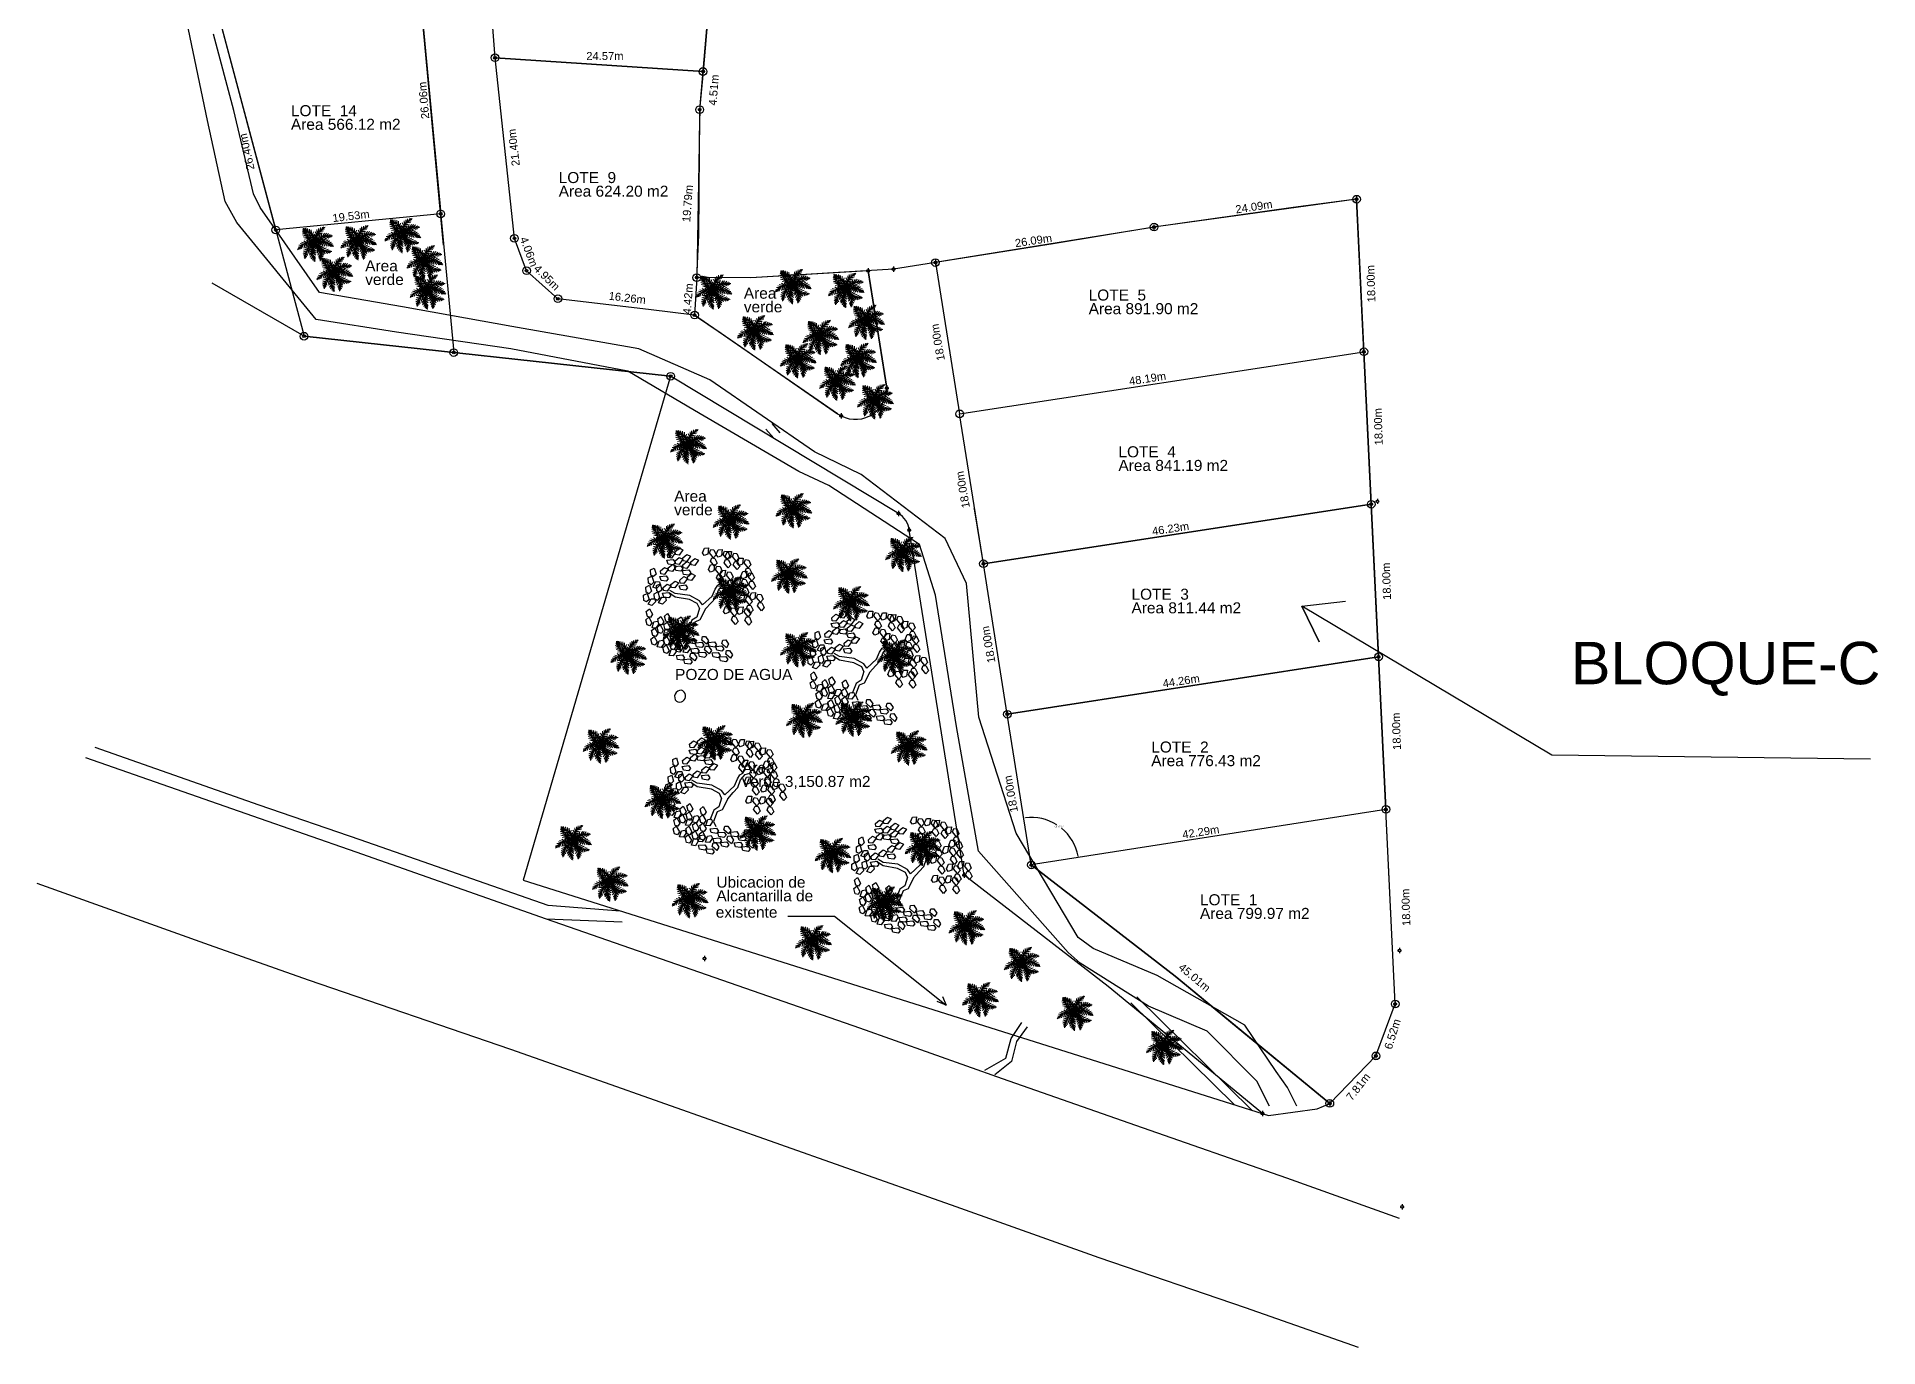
# Model space of a CAD drawing. Header units: metres. Extents: x 600780 to 601050, y 1303622 to 1303943.
# Drawn here: x 600833.4 to 601050.4, y 1303622.5 to 1303776.9 of the extents above; entities that cross this region are included whole.
import ezdxf

# ---------------------------------------------------------------- set-up
doc = ezdxf.new("R2010")
doc.units = ezdxf.units.M
doc.header["$LTSCALE"] = 0.0254
doc.header["$MEASUREMENT"] = 0
for name, color, linetype in [('ALINEACION CALLE', 4, 'Continuous'), ('CAMINO', 8, 'Continuous'), ('CARRETERA', 8, 'Continuous'), ('LOTES', 3, 'Continuous'), ('PALME-1', 82, 'Continuous'), ('POLIGONO APROBADO', 2, 'Continuous'), ('POLIGONO LEVANTAMIENTO', 7, 'Continuous'), ('POSTE DE LUZ', 1, 'Continuous'), ('POZO DE AGUA', 2, 'Continuous'), ('ROTULOS LOTES', 7, 'Continuous')]:
    doc.layers.add(name, color=color, linetype=linetype)
doc.styles.add('CURVAS', font='arial.ttf', dxfattribs={"height": 1})
doc.styles.add('MONOTXT4', font='MONOTXT4.shx')
doc.dimstyles.get("Standard").update_dxf_attribs({"dimtxt": 0.18, "dimasz": 0.18, "dimexe": 0.18, "dimexo": 0.0625, "dimgap": 0.09, "dimtad": 0, "dimtih": 1, "dimtoh": 1, "dimdec": 4, "dimzin": 0, "dimdsep": 46, "dimtxsty": 'MONOTXT4', "dimcen": 0.09, "dimaunit": 1, "dimadec": 3, "dimazin": 0, "dimtfac": 1, "dimtdec": 4, "dimtofl": 0, "dimtmove": 0, "dimatfit": 3, "dimfxl": 1, "dimtolj": 1, "dimtzin": 0, "dimarcsym": 0})

# ---------------------------------------------------------------- blocks, each defined once
blk = doc.blocks.new('*D737')
at = {"layer": 'Defpoints', "color": 0, "transparency": 16777216}
for p in [(600939.27, 1303750.32), (600992.35, 1303685.88), (600952.57, 1303684.55), (600950.57, 1303679.33), (600950.57, 1303679.33)]:
    blk.add_point(p, dxfattribs=at)
at = {"layer": 'POLIGONO APROBADO', "color": 0, "lineweight": -2, "transparency": 16777216}
for start, end in [(57.5672, 97.2013), (10.754, 50.6741)]:
    blk.add_arc((600950.57, 1303679.33), 5.6, start, end, dxfattribs=at)
at = {"layer": 'POLIGONO APROBADO', "color": 0, "transparency": 16777216}
for points in [[(600949.87, 1303684.85), (600949.86, 1303684.91), (600949.69, 1303684.85)], [(600956.09, 1303680.38), (600956.03, 1303680.36), (600956.1, 1303680.19)]]:
    blk.add_solid(points, dxfattribs=at)
at = {"layer": 'POLIGONO APROBADO', "color": 0, "transparency": 16777216, "insert": (600953.86, 1303683.85), "char_height": 0.18, "attachment_point": 5, "style": 'MONOTXT4'}
blk.add_mtext('\\A1;90°8\'2"', dxfattribs=at)
blk = doc.blocks.new('A$C48C97B70')
at = {"layer": 'PALME-1', "lineweight": 5}
for p, q in [((0.11, 3.44), (0.28, 3.37)), ((0.4, 3.43), (0.11, 3.44)), ((0.24, 3.64), (0.66, 3.55)), ((0.77, 3.6), (0.24, 3.64)), ((0.59, 3.52), (0.24, 3.17)), ((0.24, 3.17), (0.4, 3.43)), ((0.49, 3.93), (0.94, 3.65)), ((1.14, 3.71), (0.49, 3.93)), ((0.94, 3.65), (0.49, 3.15)), ((0.49, 3.15), (0.77, 3.6)), ((1.32, 3.74), (0.77, 3.13)), ((0.77, 3.13), (1.14, 3.71)), ((0.79, 4.16), (1.32, 3.74)), ((1.57, 3.78), (0.79, 4.16)), ((1.11, 4.31), (1.96, 3.8)), ((1.77, 3.8), (1.11, 4.31)), ((1.77, 3.8), (1.2, 3.13)), ((1.2, 3.13), (1.57, 3.78)), ((1.59, 3.14), (1.96, 3.8)), ((2.12, 3.8), (1.59, 3.14)), ((1.62, 4.43), (2.12, 3.8)), ((1.96, 3.8), (1.62, 4.43)), ((1.96, 3.17), (2.31, 3.78)), ((2.47, 3.76), (1.96, 3.17)), ((2.07, 6.54), (2.17, 6.53)), ((2.22, 6.5), (2.07, 6.54)), ((2.11, 6.38), (2.41, 6.32)), ((2.56, 6.18), (2.11, 6.38)), ((2.17, 4.4), (2.12, 3.8)), ((2.17, 6.15), (2.69, 6.03)), ((2.79, 5.89), (2.17, 6.15)), ((2.31, 3.78), (2.17, 4.4)), ((2.25, 5.88), (2.91, 5.72)), ((3.01, 5.56), (2.25, 5.88)), ((2.32, 6.6), (2.31, 6.42)), ((2.41, 6.32), (2.32, 6.6)), ((2.37, 3.23), (2.62, 3.74)), ((2.77, 3.7), (2.37, 3.23)), ((2.39, 5.47), (3.13, 5.33)), ((3.21, 5.15), (2.39, 5.47)), ((2.48, 4.31), (2.47, 3.76)), ((2.62, 3.74), (2.48, 4.31)), ((2.53, 5.1), (3.28, 4.98)), ((3.33, 4.82), (2.53, 5.1)), ((2.55, 6.55), (2.61, 6.12)), ((2.69, 6.03), (2.55, 6.55)), ((2.66, 3.27), (2.91, 3.66)), ((3.03, 3.63), (2.66, 3.27)), ((2.68, 4.77), (3.38, 4.63)), ((3.41, 4.48), (2.68, 4.77)), ((2.74, 4.18), (2.77, 3.7)), ((2.91, 3.66), (2.74, 4.18)), ((2.9, 6.41), (2.79, 5.89)), ((2.87, 4.39), (3.43, 4.33)), ((3.45, 4.18), (2.87, 4.39)), ((2.91, 5.72), (2.9, 6.41)), ((2.96, 4.03), (3.03, 3.63)), ((3.19, 3.57), (2.96, 4.03)), ((2.98, 3.34), (3.19, 3.57)), ((3.3, 3.52), (2.98, 3.34)), ((3.22, 6.2), (3.01, 5.56)), ((3.01, 4.14), (3.46, 4.03)), ((3.47, 3.91), (3.01, 4.14)), ((3.13, 5.33), (3.22, 6.2)), ((3.18, 3.86), (3.47, 3.74)), ((3.46, 3.62), (3.18, 3.86)), ((3.21, 5.15), (3.48, 5.95)), ((3.48, 5.95), (3.28, 4.98)), ((3.28, 4.98), (3.76, 5.51)), ((3.76, 5.51), (3.33, 4.82)), ((3.91, 4.98), (3.33, 4.82)), ((3.38, 4.63), (3.91, 4.98)), ((3.93, 4.65), (3.41, 4.48)), ((3.43, 4.33), (3.93, 4.65)), ((3.89, 4.36), (3.45, 4.18)), ((3.46, 4.03), (3.89, 4.36)), ((3.83, 4.11), (3.47, 3.91)), ((3.47, 3.74), (3.83, 4.11)), ((3.58, 3.55), (3.93, 3.41)), ((3.69, 3.61), (3.84, 4.1)), ((3.93, 3.41), (3.69, 3.61)), ((3.84, 4.1), (3.84, 3.69)), ((3.84, 3.69), (4.25, 3.4)), ((3.94, 3.75), (4.03, 4.28)), ((4.25, 3.4), (3.94, 3.75)), ((4.03, 4.28), (4.08, 3.81)), ((4.08, 3.81), (4.54, 3.4)), ((4.22, 3.86), (4.27, 4.45)), ((4.54, 3.4), (4.22, 3.86)), ((4.27, 4.45), (4.37, 3.91)), ((4.37, 3.91), (4.96, 3.41)), ((4.52, 3.96), (4.56, 4.59)), ((4.96, 3.41), (4.52, 3.96)), ((4.56, 4.59), (4.7, 4)), ((5.1, 4.71), (4.7, 4)), ((4.7, 4), (5.33, 3.44)), ((4.86, 4.03), (5.1, 4.71)), ((5.62, 4.68), (4.86, 4.03)), ((5.33, 3.44), (4.86, 4.03)), ((5.05, 4.06), (5.62, 4.68)), ((5.05, 4.06), (5.72, 3.49)), ((5.25, 4.08), (5.96, 4.57)), ((5.72, 3.49), (5.25, 4.08)), ((5.96, 4.57), (5.5, 4.08)), ((5.5, 4.08), (6.15, 3.56)), ((5.69, 4.07), (6.3, 4.39)), ((6.15, 3.56), (5.69, 4.07)), ((6.3, 4.39), (5.9, 4.05)), ((5.9, 4.05), (6.42, 3.62)), ((6.07, 4.02), (6.59, 4.15)), ((6.42, 3.62), (6.07, 4.02)), ((6.59, 4.15), (6.19, 3.99)), ((6.26, 3.98), (6.66, 3.68)), ((6.46, 3.92), (6.75, 3.97)), ((6.66, 3.68), (6.46, 3.92)), ((6.75, 3.97), (6.59, 3.87)), ((6.71, 3.83), (6.81, 3.73)), ((6.81, 3.73), (6.76, 3.81)), ((0.17, 3.31), (0.08, 3.19)), ((0.08, 3.19), (0.12, 3.28)), ((1.79, 1.6), (2.58, 2.2)), ((2.52, 2.02), (1.79, 1.6)), ((2.46, 1.83), (1.82, 1.24)), ((1.82, 1.24), (2.4, 1.58)), ((1.87, 2.11), (2.65, 2.35)), ((2.58, 2.2), (1.87, 2.11)), ((2.37, 1.4), (1.92, 0.87)), ((1.92, 0.87), (2.35, 1.19)), ((2.1, 2.61), (2.65, 2.35)), ((2.73, 2.52), (2.1, 2.61)), ((2.34, 1.02), (2.1, 0.54)), ((2.1, 0.54), (2.34, 0.89)), ((2.35, 0.61), (2.24, 0.34)), ((2.24, 0.34), (2.37, 0.48)), ((2.31, 2.87), (2.8, 2.66)), ((2.89, 2.79), (2.31, 2.87)), ((2.65, 0.59), (2.34, 1.02)), ((2.34, 0.82), (2.54, 0.37)), ((2.35, 1.19), (2.65, 0.59)), ((2.54, 0.37), (2.35, 0.61)), ((2.76, 0.85), (2.37, 1.4)), ((2.38, 0.36), (2.46, 0.23)), ((2.46, 0.23), (2.39, 0.3)), ((2.4, 1.58), (2.76, 0.85)), ((2.93, 1.24), (2.46, 1.83)), ((2.52, 3.07), (2.97, 2.92)), ((3.06, 3.03), (2.52, 3.07)), ((2.52, 2.02), (2.93, 1.24)), ((3.06, 1.62), (2.58, 2.2)), ((2.65, 2.35), (3.06, 1.62)), ((3.25, 3.26), (2.73, 3.21)), ((2.73, 3.21), (3.13, 3.13)), ((3.17, 1.97), (2.73, 2.52)), ((2.8, 2.66), (3.17, 1.97)), ((3.27, 2.37), (2.89, 2.79)), ((2.97, 2.92), (3.27, 2.37)), ((3.33, 2.66), (3.06, 3.03)), ((3.13, 3.13), (3.33, 2.66)), ((3.39, 2.98), (3.25, 3.26)), ((3.33, 3.35), (3.39, 2.98)), ((3.53, 3.19), (3.34, 2.71)), ((3.34, 2.71), (3.6, 3.03)), ((3.65, 2.92), (3.37, 2.45)), ((3.37, 2.45), (3.71, 2.79)), ((3.79, 2.65), (3.45, 2.17)), ((3.45, 2.17), (3.87, 2.52)), ((3.49, 3.3), (3.84, 3.19)), ((3.84, 3.19), (3.53, 3.19)), ((3.95, 2.39), (3.59, 1.88)), ((3.59, 1.88), (4.07, 2.24)), ((3.6, 3.03), (4.11, 2.99)), ((4.11, 2.99), (3.65, 2.92)), ((3.71, 2.79), (4.33, 2.81)), ((4.33, 2.81), (3.79, 2.65)), ((3.87, 2.52), (4.65, 2.53)), ((3.93, 1.44), (4.07, 2.24)), ((4.17, 2.11), (3.93, 1.44)), ((4.65, 2.53), (3.95, 2.39)), ((4.07, 2.24), (4.91, 2.27)), ((4.91, 2.27), (4.17, 2.11)), ((4.35, 1.14), (4.17, 2.11)), ((4.3, 1.97), (5.18, 1.98)), ((4.3, 1.97), (4.35, 1.14)), ((5.18, 1.98), (4.44, 1.83)), ((4.44, 1.83), (4.68, 1)), ((4.68, 1), (4.64, 1.67)), ((4.64, 1.67), (5.46, 1.66)), ((5.46, 1.66), (4.79, 1.56)), ((4.79, 1.56), (5.05, 0.92)), ((5.05, 0.92), (4.96, 1.44)), ((4.96, 1.44), (5.64, 1.44)), ((5.64, 1.44), (5.11, 1.36)), ((5.11, 1.36), (5.43, 0.92)), ((5.43, 0.92), (5.22, 1.3)), ((5.29, 1.27), (5.78, 1.24)), ((5.78, 1.24), (5.48, 1.18)), ((5.48, 1.18), (5.67, 0.96)), ((5.67, 0.96), (5.61, 1.14)), ((5.72, 1.1), (5.87, 1.11)), ((5.87, 1.11), (5.78, 1.08))]:
    blk.add_line(p, q, dxfattribs=at)
for points in [[(2.35, 5.01), (1.67, 5.56), (2.27, 5.26)], [(2.42, 4.82), (1.67, 5.2), (2.49, 4.65)], [(2.23, 5.44), (1.75, 5.93), (2.19, 5.64)], [(2.49, 4.65), (1.78, 4.69), (2.57, 4.5)], [(2.34, 3.06), (1.86, 3.47), (2.18, 2.96)], [(2.17, 5.81), (1.9, 6.28), (2.16, 5.94)], [(2.15, 6.22), (2.03, 6.48), (2.16, 6.36)], [(2.67, 4.34), (2.05, 4.21), (2.57, 4.5)], [(2.16, 6.01), (2.32, 6.47), (2.15, 6.22)], [(2.17, 6.48), (2.24, 6.61), (2.18, 6.54)], [(2.19, 5.64), (2.45, 6.26), (2.17, 5.81)], [(2.61, 3.2), (2.17, 3.58), (2.47, 3.13)], [(2.27, 5.26), (2.58, 6.01), (2.23, 5.44)], [(2.84, 4.08), (2.27, 3.96), (2.75, 4.21)], [(2.42, 4.82), (2.77, 5.63), (2.35, 5.01)], [(2.89, 3.31), (2.45, 3.63), (2.76, 3.26)], [(2.57, 4.5), (2.93, 5.26), (2.49, 4.65)], [(3.03, 3.85), (2.49, 3.78), (2.94, 3.96)], [(2.75, 4.21), (3.06, 4.92), (2.67, 4.34)], [(3.17, 3.4), (2.71, 3.64), (3.01, 3.35)], [(3.23, 3.64), (2.72, 3.65), (3.11, 3.76)], [(2.94, 3.96), (3.19, 4.53), (2.84, 4.08)], [(3.11, 3.76), (3.27, 4.25), (3.03, 3.85)], [(3.29, 3.43), (3.14, 3.09), (3.17, 3.4)], [(3.33, 3.56), (3.35, 3.93), (3.23, 3.64)], [(3.55, 3.72), (3.39, 4.21), (3.62, 3.88)], [(3.68, 3.98), (3.44, 4.47), (3.75, 4.11)], [(3.5, 3.61), (3.86, 3.7), (3.55, 3.72)], [(3.84, 4.24), (3.53, 4.74), (3.93, 4.37)], [(3.61, 3.46), (3.83, 3.16), (3.73, 3.46)], [(3.62, 3.88), (4.13, 3.88), (3.68, 3.98)], [(4.02, 4.49), (3.69, 5.03), (4.14, 4.63)], [(3.73, 3.46), (4.13, 3.79), (3.9, 3.45)], [(3.75, 4.11), (4.37, 4.05), (3.84, 4.24)], [(3.9, 3.45), (4.1, 2.98), (4.02, 3.43)], [(3.93, 4.37), (4.7, 4.31), (4.02, 4.49)], [(4.02, 3.43), (4.38, 3.84), (4.16, 3.41)], [(4.26, 4.75), (4.05, 5.44), (4.14, 4.63)], [(4.14, 4.63), (4.98, 4.55), (4.26, 4.75)], [(4.16, 3.41), (4.34, 2.82), (4.32, 3.38)], [(4.39, 4.88), (4.5, 5.72), (4.26, 4.75)], [(4.32, 3.38), (4.67, 3.85), (4.47, 3.35)], [(4.39, 4.88), (5.27, 4.82), (4.54, 5.01)], [(4.54, 5.01), (4.83, 5.83), (4.75, 5.17)], [(4.62, 3.3), (5, 3.81), (4.8, 3.24)], [(4.75, 5.17), (5.57, 5.12), (4.91, 5.27)], [(4.95, 3.18), (5.51, 3.62), (4.8, 3.24)], [(4.91, 5.27), (5.21, 5.88), (5.09, 5.37)], [(5.09, 5.37), (5.76, 5.34), (5.24, 5.45)], [(5.24, 5.45), (5.59, 5.86), (5.36, 5.5)], [(5.42, 5.53), (5.92, 5.52), (5.62, 5.6)], [(5.62, 5.6), (5.82, 5.8), (5.75, 5.64)], [(5.87, 5.67), (6.02, 5.65), (5.93, 5.68)], [(1.2, 2), (0.74, 1.73), (1.13, 1.9)], [(0.99, 1.65), (0.75, 1.48), (0.93, 1.53)], [(1.43, 2.3), (0.77, 2.1), (1.3, 2.14)], [(0.88, 1.42), (0.88, 1.27), (0.86, 1.36)], [(1.74, 2.62), (0.88, 2.47), (1.55, 2.44)], [(1.09, 1.83), (1.02, 1.35), (0.99, 1.65)], [(1.89, 2.75), (1.05, 2.78), (2.04, 2.87)], [(1.3, 2.14), (1.23, 1.47), (1.2, 2)], [(2.04, 2.87), (1.4, 3.17), (2.18, 2.96)], [(1.55, 2.44), (1.46, 1.63), (1.43, 2.3)], [(1.89, 2.75), (1.81, 1.87), (1.74, 2.62)], [(2.18, 2.96), (2.13, 2.12), (2.04, 2.87)], [(2.47, 3.13), (2.41, 2.35), (2.34, 3.06)], [(2.76, 3.26), (2.71, 2.64), (2.61, 3.2)], [(3.01, 3.35), (2.92, 2.85), (2.89, 3.31)], [(3.87, 2.16), (3.25, 1.59), (3.89, 1.99)], [(3.82, 2.5), (3.26, 1.95), (3.84, 2.35)], [(3.89, 1.81), (3.26, 1.19), (3.89, 1.61)], [(3.73, 2.8), (3.28, 2.37), (3.78, 2.65)], [(3.87, 1.35), (3.3, 0.76), (3.84, 1.17)], [(3.65, 3.05), (3.31, 2.66), (3.69, 2.94)], [(3.8, 0.96), (3.33, 0.48), (3.76, 0.8)], [(3.52, 3.32), (3.36, 2.98), (3.58, 3.21)], [(3.69, 0.61), (3.37, 0.24), (3.62, 0.41)], [(3.51, 0.18), (3.39, 0.08), (3.48, 0.13)], [(3.62, 0.41), (3.64, 0.12), (3.56, 0.29)], [(3.58, 3.21), (4.05, 3), (3.65, 3.05)], [(3.69, 2.94), (4.21, 2.8), (3.73, 2.8)], [(3.76, 0.8), (3.84, 0.26), (3.72, 0.68)], [(3.78, 2.65), (4.36, 2.55), (3.82, 2.5)], [(3.84, 1.17), (4.1, 0.53), (3.8, 0.96)], [(3.84, 2.35), (4.47, 2.24), (3.87, 2.16)], [(3.89, 1.99), (4.54, 1.69), (3.87, 2.16)], [(3.89, 1.61), (4.32, 0.85), (3.87, 1.35)], [(3.89, 1.81), (4.45, 1.18), (3.89, 1.99)], [(4.47, 3.35), (4.7, 2.6), (4.62, 3.3)], [(4.8, 3.24), (5.02, 2.43), (4.95, 3.18)], [(5.12, 3.1), (5.93, 3.31), (4.95, 3.18)], [(5.12, 3.1), (5.38, 2.26), (5.3, 3.01)], [(5.3, 3.01), (6.17, 3.04), (5.52, 2.87)], [(5.52, 2.87), (5.78, 2.09), (5.67, 2.76)], [(5.67, 2.76), (6.35, 2.71), (5.83, 2.63)], [(5.83, 2.63), (6.04, 2), (5.96, 2.52)], [(5.96, 2.52), (6.47, 2.35), (6.05, 2.43)], [(6.1, 2.38), (6.27, 1.92), (6.24, 2.22)], [(6.24, 2.22), (6.5, 2.11), (6.32, 2.11)], [(6.39, 2.02), (6.43, 1.87), (6.43, 1.97)]]:
    blk.add_lwpolyline(points, dxfattribs=at)
for centre, start, end in [((4.04, 0.07), 99.9493, 160.3853), ((5.59, 6.14), 171.0105, 231.4464), ((0.46, 1.76), 329.1163, 29.5523), ((6.69, 2.33), 100.4762, 160.9122), ((3.59, 0.03), 32.0006, 92.4366)]:
    blk.add_arc(centre, 3.44, start, end, dxfattribs=at)
at = {"layer": 'PALME-1', "lineweight": 5, "extrusion": (0, 0, -1)}
for centre, major_axis, start_param, end_param in [((1.95, 0.37), (-2.43, 2.43), 0.182844, 1.237651), ((0.03, 3.84), (2.43, 2.43), -0.156897, 0.89791), ((5.77, 0.93), (2.43, 2.43), 3.700109, 4.754916), ((5.42, 0.65), (-2.43, 2.43), 0.173647, 1.228454), ((6.76, 4.37), (-2.43, 2.43), 4.173367, 5.228174)]:
    blk.add_ellipse(centre, major_axis=major_axis, ratio=1, start_param=start_param, end_param=end_param, dxfattribs=at)
blk = doc.blocks.new('L', base_point=(1.368, 0.591))
for p, q in [((1.275, 0.567), (1.306, 0.592)), ((1.288, 0.517), (1.275, 0.567)), ((1.281, 0.65), (1.312, 0.675)), ((1.294, 0.6), (1.281, 0.65)), ((1.322, 0.591), (1.294, 0.6)), ((1.306, 0.592), (1.336, 0.538)), ((1.312, 0.675), (1.342, 0.621)), ((1.342, 0.621), (1.322, 0.591)), ((1.337, 0.489), (1.356, 0.548)), ((1.356, 0.548), (1.391, 0.554)), ((1.391, 0.554), (1.404, 0.527)), ((1.317, 0.508), (1.288, 0.517)), ((1.336, 0.538), (1.317, 0.508)), ((1.376, 0.484), (1.337, 0.489)), ((1.404, 0.527), (1.376, 0.484))]:
    blk.add_line(p, q)
blk = doc.blocks.new('Albero-AO')
for p, q in [((1.52, 1.98), (1.83, 2.46)), ((1.83, 2.46), (2.18, 2.68)), ((1.9, 1.87), (2.42, 2.5)), ((2.18, 2.68), (2.31, 3.09)), ((2.42, 2.5), (3, 2.68)), ((-3.21, 1.06), (-3.86, 1.5)), ((-3.21, 1.47), (-3.83, 1.83)), ((-1.48, 1.24), (-3.21, 1.47)), ((-1.52, 0.76), (-3.21, 1.06)), ((-0.58, 0.28), (-1.52, 0.76)), ((-0.34, 0.62), (-1.48, 1.24)), ((-0.34, -0.27), (-0.58, 0.28)), ((0.04, 0.13), (-0.34, 0.62)), ((0.04, 0.13), (1.17, 1.17)), ((0.38, -0.35), (1.04, 0.39)), ((1.04, 0.39), (1.59, 0.98)), ((1.17, 1.17), (1.52, 1.98)), ((1.59, 0.98), (1.9, 1.87)), ((-1.24, -1.68), (-1.72, -2.86)), ((-0.86, -1.9), (-1.31, -3.04)), ((-0.65, -1.31), (-1.24, -1.68)), ((-0.27, -1.64), (-0.86, -1.9)), ((-0.34, -0.27), (-0.65, -1.31)), ((0.38, -0.35), (-0.27, -1.64)), ((-1.31, -3.04), (-1.03, -3.64))]:
    blk.add_line(p, q)
at = {"xscale": 12, "yscale": 12, "zscale": 12}
for p, rotation in [((-2.9, 5.57), 295.0165150851705), ((0.59, 5.57), 190.1248425347958), ((2.21, 5.38), 190.1248425347958), ((3.28, 5.16), 190.1248425347958), ((-5.21, 3.35), 347.8021081598379), ((-3.72, 3.65), 295.0165150851705), ((-2, 4.83), 295.0165150851705), ((-1.07, 4.35), 295.0165150851705), ((1.31, 3.61), 190.1248425347958), ((2.59, 2.94), 190.1248425347958), ((4.69, 4.38), 190.1248425347958), ((-5.76, 1.32), 347.8021081598379), ((-4.52, 1.5), 347.8021081598379), ((-3.41, 1.69), 295.0165150851705), ((-1.45, 2.57), 295.0165150851705), ((2.93, 0.95), 190.1248425347958), ((4.35, 2.09), 190.1248425347958), ((5.11, 2.83), 190.1248425347958), ((3.07, -1.31), 190.1248425347958), ((4.66, -1.38), 190.1248425347958), ((4.83, 0.02), 190.1248425347958), ((6.14, 0.32), 190.1248425347958), ((-0.48, -3.67), 66.16076666471405), ((-0.14, -4.82), 66.16076666471405), ((1.9, -4.08), 66.16076666471405), ((-1.86, -5.63), 66.16076666471405), ((2.35, -5.33), 66.16076666471405)]:
    blk.add_blockref('L', p, dxfattribs=dict(at, rotation=rotation))
for p in [(-5.55, -1.34), (-4.21, -2.23), (-3.41, -1.9), (-1.83, -2.27), (-4.93, -3.6), (-3.52, -4.6), (-2.72, -4.15), (-1.86, -4.23)]:
    blk.add_blockref('L', p, dxfattribs=at)

msp = doc.modelspace()

# ---------------------------------------------------------------- linework, layer by layer
at = {"layer": 'ALINEACION CALLE'}
for p, q in [((600881.30132, 1303752.37683), (600877.54958, 1303792.29055)), ((600988.89507, 1303757.79371), (600989.80497, 1303738.84154)), ((600920.23402, 1303729.61024), (600919.2666, 1303730.69903)), ((600920.98156, 1303730.27445), (600920.01414, 1303731.36324)), ((600974.47634, 1303651.07823), (600962.2868, 1303663.08672)), ((600976.57336, 1303650.41611), (600962.9886, 1303663.7991))]:
    msp.add_line(p, q, dxfattribs=at)
at = {"layer": 'CAMINO', "color": 7}
for points in [[(600978.64211, 1303650.90613), (600977.16411, 1303653.83213), (600971.31011, 1303659.73213), (600964.37611, 1303662.67113), (600956.33911, 1303667.76113), (600954.92311, 1303669.00013), (600944.35911, 1303680.96513), (600941.75311, 1303695.63013), (600939.28911, 1303711.13613), (600937.38411, 1303717.09513), (600926.68411, 1303724.04813), (600923.14611, 1303725.71513), (600911.52911, 1303732.47813), (600903.02311, 1303737.53113), (600889.23511, 1303740.17713), (600875.74311, 1303742.12613), (600866.29011, 1303743.60313), (600856.92711, 1303755.05913), (600855.53211, 1303757.51213), (600853.47011, 1303767.06113), (600851.04511, 1303778.74113)], [(600981.87811, 1303650.90213), (600980.75311, 1303653.09013), (600979.41111, 1303654.98213), (600975.75111, 1303660.42513), (600965.39111, 1303666.28613), (600957.85311, 1303669.49413), (600956.07111, 1303670.76313), (600948.79111, 1303683.07613), (600944.38311, 1303696.74813), (600942.91711, 1303712.49613), (600940.41111, 1303717.82213), (600930.53011, 1303725.35713), (600924.99811, 1303728.02013), (600912.66411, 1303736.48613), (600904.29011, 1303740.17313), (600889.35611, 1303742.78313), (600876.46611, 1303745.10213), (600866.67511, 1303746.81013), (600859.68811, 1303756.81813), (600858.88311, 1303758.44313), (600856.57011, 1303768.23913), (600854.16411, 1303777.25513)]]:
    msp.add_lwpolyline(points, dxfattribs=at)
at = {"layer": 'CARRETERA'}
for points in [[(600993.98007, 1303637.67471), (600980.67107, 1303642.39771), (600962.86707, 1303648.59971), (600947.15307, 1303654.11671), (600930.35307, 1303660.08871), (600893.42507, 1303672.93071), (600870.98307, 1303680.83971), (600858.82707, 1303685.08471), (600839.12007, 1303691.94371)], [(600902.08807, 1303673.86871), (600893.60607, 1303674.55171), (600871.48107, 1303682.29971), (600859.55907, 1303686.38871), (600840.24607, 1303693.15171)], [(600833.35107, 1303677.16571), (600853.68107, 1303669.92471), (600865.35107, 1303665.80571), (600889.17307, 1303657.62471), (600899.68807, 1303653.90971), (600928.12507, 1303643.86571), (600941.65807, 1303639.07671), (600958.52907, 1303633.07971), (600975.77007, 1303627.18271), (600989.11107, 1303622.49171)], [(600902.34107, 1303672.56971), (600893.42507, 1303672.93071)], [(600945.10507, 1303655.15671), (600947.56807, 1303656.56771), (600948.19607, 1303658.88271), (600949.43907, 1303660.74271)], [(600950.06307, 1303660.25871), (600948.83707, 1303658.52371), (600948.23007, 1303656.15471), (600946.25907, 1303654.60371)]]:
    msp.add_lwpolyline(points, dxfattribs=at)
at = {"layer": 'LOTES', "color": 6}
for points in [[(600887.35658, 1303774.46626), (600885.58913, 1303797.58088), (600885.58913, 1303797.58088), (600885.58913, 1303797.58088), (600913.51372, 1303791.23228), (600913.51372, 1303791.23228), (600912.64807, 1303781.62071), (600911.87572, 1303772.84253), (600887.35658, 1303774.46626)], [(600911.87572, 1303772.84253), (600911.51189, 1303768.70732), (600911.13616, 1303748.55069), (600910.88278, 1303744.13637), (600905.44835, 1303744.78699), (600901.06671, 1303745.31157), (600894.76921, 1303746.06552), (600891.07346, 1303749.36949), (600889.64204, 1303753.17916), (600887.35658, 1303774.46626), (600911.87572, 1303772.84253)]]:
    msp.add_lwpolyline(points, dxfattribs=at)
at = {"layer": 'LOTES'}
msp.add_lwpolyline([(600861.5087, 1303754.1657), (600854.71116, 1303779.67677), (600878.51415, 1303782.00257), (600880.95553, 1303756.05558), (600861.5087, 1303754.1657)], dxfattribs=at)
at = {"layer": 'LOTES', "color": 2, "true_color": 0xf1eb1f}
for points in [[(600944.91667, 1303714.82449), (600942.10408, 1303732.49347), (600989.75826, 1303739.81442), (600990.62145, 1303721.83513), (600944.91667, 1303714.82449)], [(600947.74036, 1303697.08573), (600944.91667, 1303714.82449), (600990.62145, 1303721.83513), (600991.48463, 1303703.85584), (600947.74036, 1303697.08573)], [(600950.56741, 1303679.32593), (600947.74036, 1303697.08573), (600991.48463, 1303703.85584), (600992.34782, 1303685.87655), (600950.56741, 1303679.32593)]]:
    msp.add_lwpolyline(points, dxfattribs=at)
at = {"layer": 'LOTES', "color": 40, "true_color": 0xf8d731}
msp.add_lwpolyline([(600985.73407, 1303651.21771), (600991.17407, 1303656.82271), (600993.44907, 1303662.93871), (600992.34782, 1303685.87655), (600950.56741, 1303679.32593), (600967.52747, 1303666.20164), (600975.62796, 1303659.53498), (600985.73407, 1303651.21771)], dxfattribs=at)
at = {"layer": 'POLIGONO APROBADO'}
for p, q in [((600878.51415, 1303782.00257), (600882.49116, 1303739.71841)), ((600931.32467, 1303749.35539), (600933.52885, 1303735.52407))]:
    msp.add_line(p, q, dxfattribs=at)
at = {"layer": 'POLIGONO APROBADO', "color": 2, "true_color": 0xf1eb1f}
msp.add_lwpolyline([(600939.26595, 1303750.32292), (600942.10408, 1303732.49347), (600989.75826, 1303739.81442), (600988.89507, 1303757.79371), (600965.55019, 1303754.57415), (600939.25186, 1303750.32079)], dxfattribs=at)
at = {"layer": 'POLIGONO APROBADO'}
for points in [[(600934.90704, 1303720.75692), (600908.05637, 1303736.92274), (600864.84405, 1303741.64821), (600854.00798, 1303747.89739)], [(600927.72987, 1303732.51048), (600910.88278, 1303744.13637), (600910.72392, 1303744.15539)], [(600985.73407, 1303651.21771), (600967.52747, 1303666.20164), (600950.5674, 1303679.32593), (600947.74036, 1303697.08573), (600944.91667, 1303714.82449), (600943.88414, 1303721.31097), (600943.81339, 1303721.36096)], [(600977.82405, 1303650.02121), (600959.61745, 1303665.00514), (600942.65739, 1303678.12943), (600939.83034, 1303695.88923), (600937.00665, 1303713.62799), (600936.18554, 1303718.78628)], [(601049.47398, 1303691.80374), (601011.92649, 1303692.2784), (600982.45883, 1303709.84087), (600984.47646, 1303705.64075), (600982.45883, 1303709.84087), (600987.61719, 1303710.40373)]]:
    msp.add_lwpolyline(points, dxfattribs=at)
at = {"layer": 'POLIGONO APROBADO', "color": 6}
for points in [[(600931.32467, 1303749.35539), (600917.50107, 1303748.53871), (600911.13621, 1303748.55356), (600910.88278, 1303744.13637), (600914.01214, 1303741.98967), (600916.81878, 1303740.06435), (600927.72987, 1303732.51048), (600927.72987, 1303732.51048)], [(600933.5243, 1303735.5217), (600931.32467, 1303749.35539)]]:
    msp.add_lwpolyline(points, dxfattribs=at)
at = {"layer": 'POLIGONO APROBADO', "color": 1}
for centre in [(600887.35658, 1303774.46626), (600911.87572, 1303772.84253), (600911.48007, 1303768.34571), (600880.95459, 1303756.05549), (600988.90916, 1303757.79583), (600861.5087, 1303754.1657), (600965.04116, 1303754.50283), (600889.64204, 1303753.17916), (600891.07346, 1303749.36949), (600939.26595, 1303750.32292), (600911.13605, 1303748.55071), (600894.76921, 1303746.06552), (600910.88278, 1303744.13637), (600864.84405, 1303741.64821), (600882.49116, 1303739.71841), (600989.77235, 1303739.81654), (600908.05637, 1303736.92274), (600942.11817, 1303732.49559), (600990.63554, 1303721.83725), (600944.93076, 1303714.82661), (600991.49873, 1303703.85796), (600947.75453, 1303697.08737), (600992.36191, 1303685.87867), (600950.5815, 1303679.32805), (600993.46316, 1303662.94083), (600991.18816, 1303656.82483), (600985.74816, 1303651.21983)]:
    msp.add_circle(centre, 0.45274, dxfattribs=at)
at = {"layer": 'POLIGONO APROBADO'}
for centre, radius, start, end in [((600929.85053, 1303735.52407), 3.67832, 234.8649332, 0), ((600933.55225, 1303718.48133), 2.65088, 6.6056779, 59.2269706)]:
    msp.add_arc(centre, radius, start, end, dxfattribs=at)
at = {"layer": 'POLIGONO LEVANTAMIENTO'}
for points in [[(600848.91944, 1303801.41303), (600864.84405, 1303741.64821), (600908.05637, 1303736.92274), (600890.67907, 1303677.53671), (600978.51607, 1303649.80271), (600984.26907, 1303650.60171), (600985.73407, 1303651.21771), (600991.17407, 1303656.82271), (600993.44907, 1303662.93871), (600988.89507, 1303757.79371), (600981.41607, 1303756.80171), (600965.02707, 1303754.50071), (600953.15207, 1303752.54471), (600934.32607, 1303749.53271), (600917.50107, 1303748.53871), (600911.13607, 1303748.55071)], [(600911.13607, 1303748.55071), (600911.38507, 1303753.54471), (600911.48007, 1303768.34571), (600912.64807, 1303781.62071)]]:
    msp.add_lwpolyline(points, dxfattribs=at)
at = {"layer": 'POSTE DE LUZ'}
for p, q in [((600988.68066, 1303757.79583), (600988.76916, 1303757.79583)), ((600988.90916, 1303758.10622), (600988.90916, 1303757.93583)), ((600988.90916, 1303757.65583), (600988.90916, 1303757.48544)), ((600989.04916, 1303757.79583), (600989.13766, 1303757.79583)), ((600964.79857, 1303754.50071), (600964.88707, 1303754.50071)), ((600965.02707, 1303754.8111), (600965.02707, 1303754.64071)), ((600965.02707, 1303754.36071), (600965.02707, 1303754.19032)), ((600965.16707, 1303754.50071), (600965.25557, 1303754.50071)), ((600934.32607, 1303749.8431), (600934.32607, 1303749.67271)), ((600939.03745, 1303750.32292), (600939.12595, 1303750.32292)), ((600939.26595, 1303750.6333), (600939.26595, 1303750.46292)), ((600939.26595, 1303750.18292), (600939.26595, 1303750.01253)), ((600939.40595, 1303750.32292), (600939.49445, 1303750.32292)), ((600931.09617, 1303749.35539), (600931.18467, 1303749.35539)), ((600931.32467, 1303749.66578), (600931.32467, 1303749.49539)), ((600931.32467, 1303749.21539), (600931.32467, 1303749.045)), ((600931.46467, 1303749.35539), (600931.55317, 1303749.35539)), ((600934.09757, 1303749.53271), (600934.18607, 1303749.53271)), ((600934.32607, 1303749.39271), (600934.32607, 1303749.22232)), ((600934.46607, 1303749.53271), (600934.55457, 1303749.53271)), ((600989.52976, 1303739.81442), (600989.61826, 1303739.81442)), ((600989.75826, 1303740.12481), (600989.75826, 1303739.95442)), ((600989.75826, 1303739.67442), (600989.75826, 1303739.50403)), ((600989.89826, 1303739.81442), (600989.98676, 1303739.81442)), ((600933.30035, 1303735.52407), (600933.38885, 1303735.52407)), ((600933.52885, 1303735.83446), (600933.52885, 1303735.66407)), ((600933.52885, 1303735.38407), (600933.52885, 1303735.21368)), ((600933.66885, 1303735.52407), (600933.75735, 1303735.52407)), ((600928.16301, 1303732.56608), (600928.16301, 1303732.39569)), ((600927.93451, 1303732.25569), (600928.02301, 1303732.25569)), ((600928.16301, 1303732.11569), (600928.16301, 1303731.9453)), ((600928.30301, 1303732.25569), (600928.39151, 1303732.25569)), ((600990.40704, 1303721.83725), (600990.49554, 1303721.83725)), ((600990.63554, 1303722.14764), (600990.63554, 1303721.97725)), ((600990.63554, 1303721.69725), (600990.63554, 1303721.52686)), ((600990.77554, 1303721.83725), (600990.86404, 1303721.83725)), ((600991.12557, 1303722.18371), (600991.21407, 1303722.18371)), ((600991.35407, 1303722.4941), (600991.35407, 1303722.32371)), ((600991.35407, 1303722.04371), (600991.35407, 1303721.87332)), ((600991.49407, 1303722.18371), (600991.58257, 1303722.18371)), ((600934.68004, 1303720.75897), (600934.76854, 1303720.75897)), ((600934.90854, 1303721.06936), (600934.90854, 1303720.89897)), ((600934.90854, 1303720.61897), (600934.90854, 1303720.44858)), ((600935.04854, 1303720.75897), (600935.13704, 1303720.75897)), ((600935.95704, 1303718.78628), (600936.04554, 1303718.78628)), ((600936.18554, 1303719.09667), (600936.18554, 1303718.92628)), ((600936.18554, 1303718.64628), (600936.18554, 1303718.47589)), ((600936.32554, 1303718.78628), (600936.41404, 1303718.78628)), ((600944.91667, 1303715.13487), (600944.91667, 1303714.96449)), ((600944.68817, 1303714.82449), (600944.77667, 1303714.82449)), ((600944.91667, 1303714.68449), (600944.91667, 1303714.5141)), ((600945.05667, 1303714.82449), (600945.14517, 1303714.82449)), ((600991.25613, 1303703.85584), (600991.34463, 1303703.85584)), ((600991.48463, 1303704.16623), (600991.48463, 1303703.99584)), ((600991.48463, 1303703.71584), (600991.48463, 1303703.54545)), ((600991.62463, 1303703.85584), (600991.71313, 1303703.85584)), ((600947.51176, 1303697.08639), (600947.60026, 1303697.08639)), ((600947.74026, 1303697.39678), (600947.74026, 1303697.22639)), ((600947.74026, 1303696.94639), (600947.74026, 1303696.776)), ((600947.88026, 1303697.08639), (600947.96876, 1303697.08639)), ((600992.11932, 1303685.87655), (600992.20782, 1303685.87655)), ((600992.34782, 1303686.18693), (600992.34782, 1303686.01655)), ((600992.34782, 1303685.73655), (600992.34782, 1303685.56616)), ((600992.48782, 1303685.87655), (600992.57632, 1303685.87655)), ((600942.65739, 1303678.43982), (600942.65739, 1303678.26943)), ((600950.33891, 1303679.32593), (600950.42741, 1303679.32593)), ((600950.56741, 1303679.63631), (600950.56741, 1303679.46593)), ((600950.56741, 1303679.18593), (600950.56741, 1303679.01554)), ((600950.70741, 1303679.32593), (600950.79591, 1303679.32593)), ((600942.42889, 1303678.12943), (600942.51739, 1303678.12943)), ((600942.65739, 1303677.98943), (600942.65739, 1303677.81904)), ((600942.79739, 1303678.12943), (600942.88589, 1303678.12943)), ((600993.97207, 1303669.5681), (600993.97207, 1303669.39771)), ((600911.80457, 1303668.29571), (600911.89307, 1303668.29571)), ((600912.03307, 1303668.6061), (600912.03307, 1303668.43571)), ((600912.03307, 1303668.15571), (600912.03307, 1303667.98532)), ((600912.17307, 1303668.29571), (600912.26157, 1303668.29571)), ((600993.74357, 1303669.25771), (600993.83207, 1303669.25771)), ((600993.97207, 1303669.11771), (600993.97207, 1303668.94732)), ((600994.11207, 1303669.25771), (600994.20057, 1303669.25771)), ((600993.44907, 1303663.2491), (600993.44907, 1303663.07871)), ((600993.22057, 1303662.93871), (600993.30907, 1303662.93871)), ((600993.44907, 1303662.79871), (600993.44907, 1303662.62832)), ((600993.58907, 1303662.93871), (600993.67757, 1303662.93871)), ((600990.95966, 1303656.82483), (600991.04816, 1303656.82483)), ((600991.18816, 1303657.13522), (600991.18816, 1303656.96483)), ((600991.18816, 1303656.68483), (600991.18816, 1303656.51444)), ((600991.32816, 1303656.82483), (600991.41666, 1303656.82483)), ((600977.59555, 1303650.02121), (600977.68405, 1303650.02121)), ((600977.82405, 1303650.3316), (600977.82405, 1303650.16121)), ((600977.96405, 1303650.02121), (600978.05255, 1303650.02121)), ((600985.50557, 1303651.21771), (600985.59407, 1303651.21771)), ((600985.73407, 1303651.5281), (600985.73407, 1303651.35771)), ((600985.73407, 1303651.07771), (600985.73407, 1303650.90732)), ((600985.87407, 1303651.21771), (600985.96257, 1303651.21771)), ((600977.82405, 1303649.88121), (600977.82405, 1303649.71082)), ((600994.26607, 1303639.3361), (600994.26607, 1303639.16571)), ((600994.03757, 1303639.02571), (600994.12607, 1303639.02571)), ((600994.26607, 1303638.88571), (600994.26607, 1303638.71532)), ((600994.40607, 1303639.02571), (600994.49457, 1303639.02571))]:
    msp.add_line(p, q, dxfattribs=at)
for centre, radius in [((600887.35658, 1303774.46626), 0.16), ((600911.87572, 1303772.84253), 0.16), ((600911.48007, 1303768.34571), 0.16), ((600988.90916, 1303757.79583), 0.16), ((600988.90916, 1303757.79583), 0.14), ((600861.5087, 1303754.1657), 0.16), ((600880.95459, 1303756.05549), 0.16), ((600965.02707, 1303754.50071), 0.16), ((600965.02707, 1303754.50071), 0.14), ((600889.64204, 1303753.17916), 0.16), ((600939.26595, 1303750.32292), 0.16), ((600939.26595, 1303750.32292), 0.14), ((600891.07346, 1303749.36949), 0.16), ((600911.13605, 1303748.55071), 0.16), ((600931.32467, 1303749.35539), 0.16), ((600931.32467, 1303749.35539), 0.14), ((600934.32607, 1303749.53271), 0.16), ((600934.32607, 1303749.53271), 0.14), ((600894.76921, 1303746.06552), 0.16), ((600910.88278, 1303744.13637), 0.16), ((600864.84405, 1303741.64821), 0.16), ((600882.49116, 1303739.71841), 0.16), ((600989.75826, 1303739.81442), 0.16), ((600989.75826, 1303739.81442), 0.14), ((600908.05637, 1303736.92274), 0.16), ((600933.52885, 1303735.52407), 0.16), ((600933.52885, 1303735.52407), 0.14), ((600928.16301, 1303732.25569), 0.16), ((600928.16301, 1303732.25569), 0.14), ((600990.63554, 1303721.83725), 0.16), ((600990.63554, 1303721.83725), 0.14), ((600991.35407, 1303722.18371), 0.16), ((600991.35407, 1303722.18371), 0.14), ((600934.90854, 1303720.75897), 0.16), ((600934.90854, 1303720.75897), 0.14), ((600936.18554, 1303718.78628), 0.16), ((600936.18554, 1303718.78628), 0.14), ((600944.91667, 1303714.82449), 0.16), ((600944.91667, 1303714.82449), 0.14), ((600991.48463, 1303703.85584), 0.16), ((600991.48463, 1303703.85584), 0.14), ((600947.74026, 1303697.08639), 0.16), ((600947.74026, 1303697.08639), 0.14), ((600992.34782, 1303685.87655), 0.16), ((600992.34782, 1303685.87655), 0.14), ((600942.65739, 1303678.12943), 0.16), ((600942.65739, 1303678.12943), 0.14), ((600950.56741, 1303679.32593), 0.16), ((600950.56741, 1303679.32593), 0.14), ((600912.03307, 1303668.29571), 0.16), ((600912.03307, 1303668.29571), 0.14), ((600993.97207, 1303669.25771), 0.16), ((600993.97207, 1303669.25771), 0.14), ((600993.44907, 1303662.93871), 0.16), ((600993.44907, 1303662.93871), 0.14), ((600991.18816, 1303656.82483), 0.16), ((600991.18816, 1303656.82483), 0.14), ((600977.82405, 1303650.02121), 0.16), ((600977.82405, 1303650.02121), 0.14), ((600985.73407, 1303651.21771), 0.16), ((600985.73407, 1303651.21771), 0.14), ((600994.26607, 1303639.02571), 0.16), ((600994.26607, 1303639.02571), 0.14)]:
    msp.add_circle(centre, radius, dxfattribs=at)
at = {"layer": 'POZO DE AGUA'}
for centre, radius, start, end in [((600909.30858, 1303699.14661), 0.78525, 88.8697317, 222.4394771), ((600909.10393, 1303699.23921), 0.72665, 238.9441404, 72.3650683)]:
    msp.add_arc(centre, radius, start, end, dxfattribs=at)
at = {"layer": 'ROTULOS LOTES'}
for points in [[(600921.85059, 1303673.30709), (600927.37776, 1303673.30709), (600940.52649, 1303662.80352)], [(600940.09337, 1303663.83869), (600940.52649, 1303662.80352), (600939.46917, 1303663.21626)]]:
    msp.add_lwpolyline(points, dxfattribs=at)

# ---------------------------------------------------------------- block references
at = {"layer": 'LOTES'}
for p in [(600911.78147, 1303709.84558), (600931.15461, 1303702.40681), (600914.40099, 1303687.48055), (600936.3057, 1303678.16152)]:
    msp.add_blockref('Albero-AO', p, dxfattribs=at)
at = {"layer": 'PALME-1', "xscale": -0.6407901816258526, "yscale": 0.6407901816258526, "zscale": 0.6407901816258526, "rotation": 61.92829961941003}
for p in [(600879.41833, 1303754.57071), (600869.13766, 1303753.54381), (600874.22282, 1303753.72519), (600871.40782, 1303750.00701), (600882.03218, 1303751.36732), (600882.39539, 1303747.9212), (600916.08456, 1303747.9212), (600925.43763, 1303748.55601), (600931.70327, 1303748.10257), (600934.08736, 1303744.35514), (600920.98812, 1303743.11477), (600928.70665, 1303742.57065), (600926.0379, 1303739.81196), (600933.15617, 1303739.85003), (600930.65925, 1303737.19519), (600935.12493, 1303734.99839), (600913.11614, 1303729.7023), (600925.51802, 1303722.12563), (600918.11511, 1303720.8191), (600910.32916, 1303718.569), (600938.43735, 1303717.0019), (600924.98901, 1303714.44095), (600918.11511, 1303712.32276), (600932.29427, 1303711.18992), (600912.22183, 1303707.71156), (600906.05611, 1303704.884), (600926.05294, 1303705.76358), (600937.48826, 1303704.884), (600926.76223, 1303697.44038), (600932.57785, 1303697.59578), (600902.79647, 1303694.42035), (600916.30024, 1303694.78404), (600939.11807, 1303694.18783), (600910.08474, 1303687.87755), (600899.53685, 1303683.02661), (600921.26524, 1303684.15867), (600930.13134, 1303681.50233), (600940.74788, 1303682.32903), (600903.8877, 1303678.13763), (600913.28576, 1303676.18965), (600936.26444, 1303675.78851), (600945.91299, 1303673.00204), (600927.82616, 1303671.23115), (600952.43372, 1303668.67006), (600947.5089, 1303664.50175), (600958.68018, 1303662.90795), (600969.18838, 1303658.89633)]:
    msp.add_blockref('A$C48C97B70', p, dxfattribs=at)

# ---------------------------------------------------------------- texts
at = {"layer": 'ROTULOS LOTES', "style": 'CURVAS'}
for s, rotation, p in [('24.57m', 0.1794362, (600898.11367, 1303774.19421)), ('26.06m', 94.9407487, (600879.61166, 1303767.29108)), ('4.51m', 85.6905517, (600913.46376, 1303768.79859)), ('26.40m', 102.3853816, (600859.02273, 1303761.33219)), ('21.40m', 96.6024148, (600890.28502, 1303761.75987)), ('19.79m', 85.6905517, (600910.35898, 1303755.06014)), ('19.53m', 6.7793039, (600868.2547, 1303755.08788)), ('24.09m', 8.698271, (600974.70368, 1303756.10754)), ('4.06m', 291.0551437, (600890.26152, 1303753.14307)), ('26.09m', 8.698271, (600948.71906, 1303752.1247)), ('4.95m', 315.2167791, (600891.83759, 1303749.51924)), ('18.00m', 91.8860188, (600991.13553, 1303745.65065)), ('4.42m', 85.6905517, (600910.43325, 1303744.19019)), ('16.26m', 353.3014355, (600900.71213, 1303745.95654)), ('18.00m', 100.1697754, (600940.38825, 1303738.84323)), ('48.19m', 8.698271, (600962.16159, 1303735.86038)), ('18.00m', 91.8860188, (600992.00099, 1303728.79484)), ('18.00m', 100.1697754, (600943.3362, 1303721.48199)), ('46.23m', 8.698271, (600964.87497, 1303718.17089)), ('18.00m', 91.8860188, (600992.96967, 1303710.58034)), ('18.00m', 100.1697754, (600946.34611, 1303703.22706)), ('44.26m', 8.698271, (600966.12794, 1303700.21965)), ('18.00m', 91.8860188, (600994.13681, 1303692.8965)), ('18.00m', 100.1697754, (600949.00427, 1303685.61661)), ('42.29m', 8.698271, (600968.43674, 1303682.42039)), ('18.00m', 91.8860188, (600995.25162, 1303672.15029)), ('45.01m', 320.1513523, (600967.8226, 1303667.10872)), ('6.52m', 72.6712137, (600993.03558, 1303657.50535)), ('7.81m', 51.9612739, (600988.33414, 1303651.45126))]:
    msp.add_text(s, height=0.943122, rotation=rotation, dxfattribs=at).set_placement(p)
for s, height, p in [('Area 566.12 m2', 1.3, (600863.30324, 1303765.97014)), ('LOTE  14', 1.3, (600863.30324, 1303767.57656)), ('LOTE  9', 1.3, (600894.86515, 1303759.69514)), ('Area 624.20 m2', 1.3, (600894.86515, 1303758.08873)), ('Area ', 1.3, (600872.05875, 1303749.2884)), ('verde', 1.3, (600872.05875, 1303747.68199)), ('Area ', 1.3, (600916.68355, 1303746.06613)), ('verde ', 1.3, (600916.68355, 1303744.45972)), ('Area 891.90 m2', 1.3, (600957.32979, 1303744.24258)), ('LOTE  5', 1.3, (600957.32979, 1303745.84899)), ('LOTE  4', 1.3, (600960.8394, 1303727.37258)), ('Area 841.19 m2', 1.3, (600960.8394, 1303725.76617)), ('Area ', 1.3, (600908.47211, 1303722.14879)), ('verde', 1.3, (600908.47211, 1303720.54237)), ('LOTE  3', 1.3, (600962.37656, 1303710.58677)), ('Area 811.44 m2', 1.3, (600962.37656, 1303708.98036)), ('BLOQUE-C', 5, (601014.16986, 1303700.62146)), ('POZO DE AGUA', 1.3, (600908.58483, 1303701.13043)), ('LOTE  2', 1.3, (600964.70497, 1303692.5761)), ('Area ', 1.3, (600916.47376, 1303690.1259)), ('Area 776.43 m2', 1.3, (600964.70497, 1303690.96969)), ('verde 3,150.87 m2', 1.3, (600916.47376, 1303688.51949)), ('Alcantarilla de', 1.3, (600913.45017, 1303675.04574, 219.5)), ('Ubicacion de', 1.3, (600913.45017, 1303676.65215, 219.5)), ('existente', 1.3, (600913.37537, 1303673.11153, 220)), ('Area 799.97 m2', 1.3, (600970.44691, 1303672.9681)), ('LOTE  1', 1.3, (600970.44691, 1303674.57451))]:
    msp.add_text(s, height=height, dxfattribs=at).set_placement(p)

# ---------------------------------------------------------------- dimensions: what is measured, and where the dimension line sits
at = {"layer": 'POLIGONO APROBADO'}
dim = msp.add_angular_dim_2l(base=(600952.57257, 1303684.54953), line1=((600950.56741, 1303679.32593), (600939.26593, 1303750.32305)), line2=((600992.34782, 1303685.87655), (600950.56741, 1303679.32593)), dimstyle='Standard', dxfattribs=at)
dim.commit()
dim.dimension.update_dxf_attribs({"geometry": '*D737', "text_midpoint": (600953.85797, 1303683.85129)})

doc.saveas('drawing.dxf')
